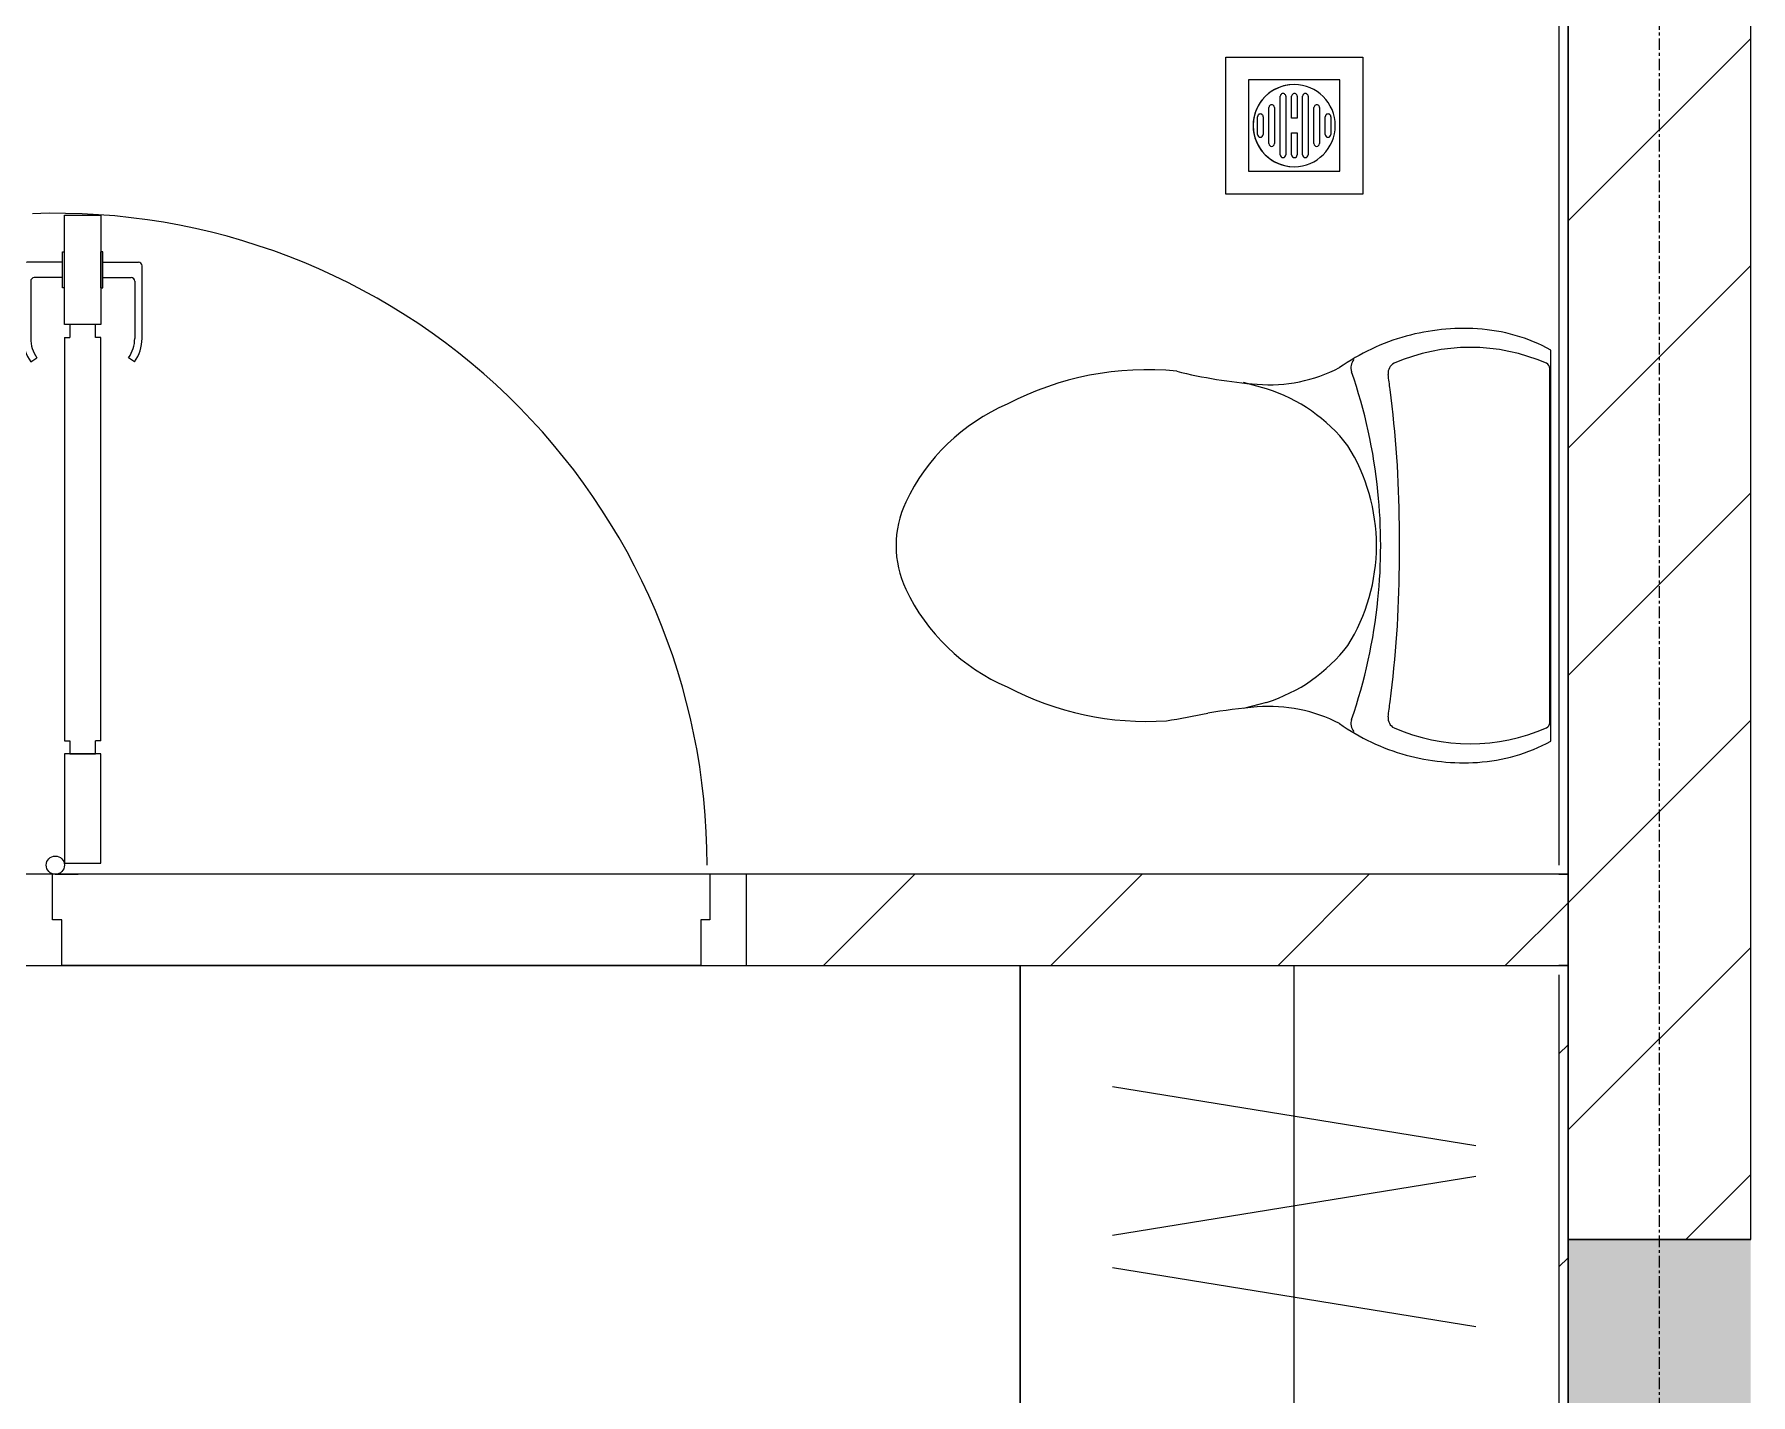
# Model space of a CAD drawing. Header units: millimetres. Extents: x -24439 to 198341, y -52871 to 149926.
# Drawn here: x 75573 to 77453, y 30667 to 32157 of the extents above; entities that cross this region are included whole.
import ezdxf

# ---------------------------------------------------------------- set-up
doc = ezdxf.new("R2010")
doc.units = ezdxf.units.MM
doc.linetypes.add('Grid Line', pattern=[22.225, 12.7, -3.175, 3.175, -3.175])
for name, color, linetype, lineweight in [('0-1', 7, 'Continuous', 5), ('A-DETL-GENF-1', 9, 'Continuous', 9), ('A-DOOR-1', 9, 'Continuous', 9), ('A-FLOR-1', 9, 'Continuous', 9), ('A-WALL-1', 253, 'Continuous', 18), ('A-WALL-2', 9, 'Continuous', 9), ('A-WALL-3', 113, 'Continuous', 18), ('A-WALL-PATT-1', 10, 'Continuous', 9), ('A-WALL-PATT-2', 9, 'Continuous', 9), ('A-WALL-PATT-3', 111, 'Continuous', 9), ('I-FURN', 30, 'Continuous', 9), ('I-FURN-1', 9, 'Continuous', 9), ('I-WALL-1', 253, 'Continuous', 18), ('M-EQPM-1', 9, 'Continuous', 9), ('P-SANR-FIXT-1', 9, 'Continuous', 9), ('S-COLS-1', 254, 'Continuous', 5), ('S-COLS-2', 253, 'Continuous', 18), ('S-GRID-1', 1, 'Grid Line', 9)]:
    doc.layers.add(name, color=color, linetype=linetype, lineweight=lineweight)
pattern_1 = [(45, (0, 0), (-124.4507934888324, 124.4507934888324), [])]

# ---------------------------------------------------------------- blocks, each defined once
blk = doc.blocks.new('NCV_TKTC_KET CAU_rvt-1-TKCS_MB ĐỊNH VỊ CAO ĐỘ THIẾT KẾ')
at = {"layer": 'S-COLS-1'}
blk.add_hatch(color=256, dxfattribs=at).paths.add_polyline_path([(77452.5642870165, 30436.93603804457), (77452.5642870165, 30836.93603804461), (77252.56428701649, 30836.93603804461), (77252.56428701649, 30436.93603804463)])
at = {"layer": 'S-COLS-2'}
for p, q in [((77452.56428701642, 30836.93603804458), (77252.56428701639, 30836.93603804458)), ((77252.56428701639, 30836.93603804458), (77252.56428701639, 30436.9360380446))]:
    blk.add_line(p, q, dxfattribs=at)
blk = doc.blocks.new('TU DO PN A - TU DO PN A_dwg__U3-347990-TKCS_MB ĐỊNH VỊ CAO ĐỘ THIẾT KẾ')
at = {"layer": 'I-FURN'}
for p, q in [((197.536727338229, 499.0077548450789), (132.9314706134755, 100.9922451549209)), ((231.0401769647725, 499.0077548450789), (295.6454336895258, 100.9922451549209)), ((395.7276465781234, 499.0077548450789), (331.1223898533699, 100.9922451549209)), ((597.536727338229, 499.0077548450789), (532.9314706134755, 100.9922451549209)), ((631.0401769647724, 499.0077548450789), (695.6454336895259, 100.9922451549209)), ((795.7276465781234, 499.0077548450789), (731.1223898533699, 100.9922451549209)), ((997.536727338229, 499.0077548450789), (932.9314706134757, 100.9922451549209)), ((1031.040176964772, 499.0077548450789), (1095.645433689526, 100.9922451549209)), ((1195.727646578123, 499.0077548450789), (1131.12238985337, 100.9922451549209)), ((1364.737649826562, 300), (0, 300))]:
    blk.add_line(p, q, dxfattribs=at)
at = {"layer": 'I-FURN', "flags": 128}
blk.add_lwpolyline([(-1.732587406877428e-11, 7.796643330948428e-11), (1364.737649826527, 8.662937034387141e-11), (1364.737649826527, 590.0000000003076)], dxfattribs=at)
blk = doc.blocks.new('TU DO PN A - TU DO PN A_dwg-347989-TKCS_MB ĐỊNH VỊ CAO ĐỘ THIẾT KẾ')
at = {"extrusion": (0, 0, -1), "rotation": 270}
blk.add_blockref('TU DO PN A - TU DO PN A_dwg__U3-347990-TKCS_MB ĐỊNH VỊ CAO ĐỘ THIẾT KẾ', (-604.2560789978086, 1369.576682426512), dxfattribs=at)
blk = doc.blocks.new('TU DO PN A - TU DO PN A-401067-TKCS_MB ĐỊNH VỊ CAO ĐỘ THIẾT KẾ')
at = {"layer": 'I-FURN-1'}
for p, q in [((9.999999999790534, -2.707167823245982e-13), (600, -2.707167823245982e-13)), ((600, -2.707167823245982e-13), (600, -1364.737649826562))]:
    blk.add_line(p, q, dxfattribs=at)
at = {"extrusion": (0, 0, -1), "zscale": -1, "rotation": 180}
blk.add_blockref('TU DO PN A - TU DO PN A_dwg-347989-TKCS_MB ĐỊNH VỊ CAO ĐỘ THIẾT KẾ', (4.25607899780882, 4.839032599949679), dxfattribs=at)
blk = doc.blocks.new('DOOR_CW_01 CANH MO-PANEL KINH - DIG_02-800x2200-CỬA NHÔM KÍNH-400864-TKCS_MB ĐỊNH VỊ CAO ĐỘ THIẾT KẾ')
at = {"layer": 'A-DETL-GENF-1'}
for p, q in [((-347.0000000000105, 772.0000000009796), (-307.0000000000054, 772.0000000009796)), ((-347.0000000000107, 652.000000000982), (-347.0000000000105, 772.0000000009798)), ((-307.0000000000054, 772.0000000009796), (-307.0000000000056, 652.0000000009819)), ((-392.0000000000061, 637.0000000009805), (-392.0000000000057, 716.4987005529379)), ((-349.0000000000061, 720.4987005529379), (-388.0000000000058, 720.4987005529379)), ((-349.000000000006, 731.7683564461059), (-347.0000000000059, 731.7683564461059)), ((-349.0000000000062, 692.2316435558546), (-349.0000000000061, 731.768356446106)), ((-347.0000000000062, 692.2316435558546), (-347.000000000006, 731.768356446106)), ((-307.0000000000101, 692.2316435558546), (-307.0000000000101, 731.768356446106)), ((-305.0000000000101, 731.7683564461059), (-307.0000000000101, 731.7683564461059)), ((-305.0000000000101, 692.2316435558546), (-305.0000000000101, 731.768356446106)), ((-305.0000000000101, 720.4987005529376), (-266.0000000000103, 720.4987005529376)), ((-262.0000000000102, 637.0000000009803), (-262.0000000000103, 716.4987005529377)), ((-384.0000000000059, 699.5012994490228), (-384.000000000006, 637.0000000009803)), ((-349.0000000000061, 703.5012994490227), (-380.0000000000059, 703.5012994490227)), ((-305.00000000001, 703.5012994490227), (-274.0000000000102, 703.5012994490227)), ((-270.0000000000102, 699.5012994490226), (-270.0000000000103, 637.00000000098)), ((-347.0000000000062, 692.2316435558545), (-349.0000000000062, 692.2316435558545)), ((-307.0000000000101, 692.2316435558545), (-305.0000000000101, 692.2316435558545)), ((-307.0000000000056, 652.000000000982), (-347.0000000000107, 652.000000000982)), ((-313.0000000000056, 652.000000000982), (-341.0000000000107, 652.000000000982)), ((-341.0000000000107, 652.000000000982), (-341.0000000000107, 638.0000000009803)), ((-313.0000000000056, 638.0000000009801), (-313.0000000000056, 652.0000000009818)), ((-347.0000000000107, 638.0000000009801), (-341.0000000000107, 638.0000000009801)), ((-347.0000000000107, 638.0000000009801), (-347.0000000000114, 196.0000000009743)), ((-307.0000000000056, 638.0000000009801), (-313.0000000000056, 638.0000000009801)), ((-307.0000000000063, 196.0000000009743), (-307.0000000000056, 638.0000000009801)), ((-383.861841993011, 611.1890603651834), (-377.3086256386989, 615.7776718559918)), ((-270.1381580070056, 611.1890603651833), (-276.6913743613176, 615.7776718559917)), ((-347.0000000000114, 196.0000000009744), (-341.0000000000114, 196.0000000009744)), ((-341.0000000000114, 196.0000000009744), (-341.0000000000114, 182.0000000009743)), ((-307.0000000000063, 196.0000000009743), (-313.0000000000063, 196.0000000009743)), ((-313.0000000000063, 182.0000000009743), (-313.0000000000063, 196.0000000009744)), ((-307.0000000000055, 182.0000000009742), (-347.0000000000103, 182.0000000009743)), ((-347.0000000000102, 182.0000000009743), (-347.0000000000105, 62.00000000097534)), ((-341.0000000000114, 182.0000000009743), (-313.0000000000063, 182.0000000009742)), ((-307.0000000000057, 62.00000000097528), (-307.0000000000055, 182.0000000009742)), ((-347.0000000000105, 62.00000000097534), (-307.0000000000057, 62.00000000097528))]:
    blk.add_line(p, q, dxfattribs=at)
blk.add_circle((-357.0000000000076, 60.00000000097616), 10, dxfattribs=at)
for centre, radius, start, end in [((-357.0000000000076, 60.00000000097616), 714.0000000000007, 359.9999999999996, 92), ((-388.0000000000057, 716.498700552938), 3.999999999999943, 90, 180), ((-266.0000000000103, 716.4987005529377), 4, 0, 90), ((-380.0000000000059, 699.5012994490231), 4, 90, 180), ((-274.0000000000103, 699.5012994490226), 4, 0, 90), ((-347.0000000000063, 637.0000000009803), 45.00000000000002, 179.9999999999997, 214.9999999999997), ((-347.0000000000063, 637.0000000009803), 36.99999999999984, 179.9999999999999, 214.9999999999999), ((-307.0000000000101, 637.0000000009803), 36.99999999999977, 324.9999999999997, 0), ((-307.0000000000101, 637.0000000009803), 44.99999999999989, 324.9999999999997, 1.447505775030507e-13)]:
    blk.add_arc(centre, radius, start, end, dxfattribs=at)
at = {"layer": 'A-DOOR-1'}
for p, q in [((-360.0000000000086, 50.00000000097387), (-400.000000000008, 50.000000000974)), ((-400.000000000008, 50.000000000974), (-400.0000000000083, -49.99999999999871)), ((-360.0000000000089, 9.672203038491034e-10), (-360.0000000000086, 50.00000000097387)), ((-357.0000000000089, 50.00000000098048), (-332.0000000000089, 50.00000000098048)), ((399.9999999999917, 50.00000000097142), (359.9999999999909, 50.00000000097155)), ((359.9999999999909, 50.00000000097155), (359.9999999999908, 9.650038101938207e-10)), ((399.9999999999914, -50.00000000000129), (399.9999999999917, 50.00000000097142)), ((-350.0000000000079, 9.671925741786918e-10), (-360.0000000000089, 9.672203038491034e-10)), ((-350.000000000008, -49.99999999904497), (-350.0000000000079, 9.671949241507605e-10)), ((359.9999999999908, 9.650038101938207e-10), (349.9999999999898, 9.650376497916114e-10)), ((349.9999999999898, 9.650376497916114e-10), (349.9999999999897, -49.99999999904722)), ((-400.0000000000083, -49.99999999999871), (-350.000000000008, -49.99999999904497)), ((349.9999999999897, -49.99999999904722), (399.9999999999914, -50.00000000000129))]:
    blk.add_line(p, q, dxfattribs=at)
blk = doc.blocks.new('TOILET - TOILET-348229-TKCS_MB ĐỊNH VỊ CAO ĐỘ THIẾT KẾ')
at = {"layer": 'P-SANR-FIXT-1'}
for p, q in [((214.1995318668313, -19.05000000000122), (-214.1995318667546, -19.04999999999851)), ((193.97078499803, -19.91553583143607), (-193.9707849979227, -19.91553583143236)), ((-171.7035516261501, -330.2570353388664), (-178.5826640776578, -355.4610644590122)), ((171.7035516262215, -330.2570353388655), (178.5826640777298, -355.4610644590144))]:
    blk.add_line(p, q, dxfattribs=at)
for centre, radius, start, end in [((-46.13760999738189, -111.133930885133), 191.6357479952151, 151.2809300415396, 176.4513422227688), ((-9.838022255078874, -107.1523688825703), 207.3032811351502, 156.2861880749646, 203.7138119250351), ((-193.7090153667803, -26.38577465451942), 6.475531929314479, 92.31678001281682, 156.2861880749644), ((193.7090153668564, -26.38577465452188), 6.47553192931448, 23.71381192502309, 87.68321998690784), ((9.838022255153959, -107.1523688825704), 207.3032811351502, 336.2861880749622, 23.71381192503435), ((46.13760999745864, -111.1339308851331), 191.6357479952132, 3.548657777229072, 28.71906995845935), ((1.853693360708327, -114.1101153993178), 239.7192469555727, 176.451342222769, 195.2960603541507), ((-1.853693360632019, -114.1101153993178), 239.7192469555715, 344.7039396458467, 3.548657777229256), ((-4.003353977857214, -115.7119893735312), 233.6470971093106, 195.2960603541508, 215.2146594502504), ((-14.30394237479296, -1400.385881402284), 1215.583629418794, 90.3973723660729, 97.40697298192794), ((4.388159971324968e-11, -3462.789958907384), 3278.037309305237, 89.60262763392805, 90.3973723660729), ((14.30394237485165, -1400.385881402284), 1215.583629418795, 82.59302701807263, 89.60262763392828), ((4.003353977931188, -115.7119893735311), 233.6470971093119, 324.7853405497476, 344.7039396458467), ((-189.0800195427674, -185.5076524089137), 11.68855928237306, 205.4104838228699, 277.5788024475714), ((178.9093763268637, -2951.264857805509), 2778.442103370485, 97.23514351628582, 97.57880244757047), ((3.282794167370461e-11, -786.7181433958776), 581.470672880702, 84.16784620241312, 95.83215379759358), ((-178.9093763268247, -2951.264857805507), 2778.442103370487, 82.42119755242916, 82.76485648371191), ((189.0800195428416, -185.5076524089161), 11.68855928237307, 262.4211975523414, 334.5895161771278), ((0.5529167513281621, -792.1312904916649), 586.9119850767163, 95.83215379759358, 108.9926663103517), ((3.571972249606972e-11, -415.9841640074298), 206.1039568836559, 90.00000000000017, 122.0731667070444), ((3.544900571374513e-11, -415.9841640074298), 206.1039568836562, 57.92683329295567, 89.99999999999942), ((-0.5529167512617627, -792.1312904916649), 586.9119850767158, 71.00733368964713, 84.16784620241312), ((-194.9505441312366, -224.1118388292315), 13.81066364226807, 230.6723682122974, 288.9926663103689), ((-0.3874102947869895, -383.9560718636442), 179.5349737637684, 127.4035971626914, 162.5964028373153), ((0.3874102948585643, -383.9560718636442), 179.5349737637686, 17.40359716268476, 52.59640283730875), ((194.9505441313103, -224.111838829234), 13.81066364226808, 251.0073336896472, 309.3276317877064), ((-343.4828822549819, -327.3986474169055), 167.3360765967514, 355.4558907417207, 27.37996643146821), ((343.4828822550533, -327.3986474169097), 167.3360765967504, 152.6200335685317, 184.5441092582795), ((-719.24604541987, -297.5343536763932), 544.2841245188786, 346.0536205488104, 355.4558907417197), ((719.2460454198704, -297.5343536764119), 544.284124518806, 184.544109258279, 190.2879440585227), ((-1948.348746160097, -805.1146347579743), 2171.196004482318, 9.680981042718196, 10.89490707434008), ((137.1458721769089, -461.1864712179135), 329.7550814439056, 174.348719896015, 207.6877737289363), ((-137.1458721768386, -461.1864712179119), 329.7550814439059, 332.3122262710613, 3.683462135593233), ((45.14871311199176, -528.5992639728623), 217.6295211508281, 203.2216389143075, 244.771831349566), ((-45.14871311192206, -528.5992639728618), 217.6295211508283, 295.2281686504313, 336.778361085689), ((3.411031457289937e-11, -624.4228520098749), 111.7023465450977, 244.7718313495653, 295.2281686504309)]:
    blk.add_arc(centre, radius, start, end, dxfattribs=at)
blk = doc.blocks.new('THU NUOC - THU NUOC-V59-TKCS_MB ĐỊNH VỊ CAO ĐỘ THIẾT KẾ')
at = {"layer": 'M-EQPM-1'}
for p, q in [((-66.26686426149621, -70.57759500340016), (-66.2668642614962, 79.42240499659985)), ((-66.2668642614962, 79.42240499659985), (83.7331357385038, 79.42240499659985)), ((83.7331357385038, 79.42240499659985), (83.73313573850379, -70.57759500340018)), ((58.73313573849118, 54.42240499659989), (-41.26686426150863, 54.42240499659989)), ((-41.26686426150863, 54.42240499659989), (-41.26686426150864, -45.57759500340042)), ((-1.076682540792887, 44.4798836373325), (18.54295401777546, 44.47988363733251)), ((18.54295401777542, 38.47988363733249), (-1.076682540792921, 38.47988363733264)), ((58.73313573849118, -45.57759500340042), (58.73313573849118, 54.42240499659989)), ((-23.34306327274206, 19.64878593012677), (40.86986895846923, 19.64878593012677)), ((-11.0263537124436, 32.10154779718071), (28.49262518942623, 32.10154779718074)), ((28.49262518942617, 26.10154779718043), (-11.02635371244366, 26.10154779718074)), ((40.86986895846923, 13.64878593012677), (-23.34306327274207, 13.64878593012677)), ((-23.3430632727672, 7.196024063072747), (0.7331357384912749, 7.196024063072747)), ((0.7331357384912665, 1.196024063072746), (-23.34306327276718, 1.196024063072746)), ((0.7331357384912749, 7.196024063072747), (0.7331357384912665, 1.196024063072746)), ((16.73313573849129, 1.196024063072746), (16.73313573849128, 7.196024063072747)), ((16.73313573849127, 7.196024063072747), (40.86986895844411, 7.196024063072747)), ((40.86986895844411, 1.196024063072746), (16.73313573849129, 1.196024063072746)), ((-23.34306327274207, -4.803975936927252), (40.86986895846923, -4.803975936927253)), ((40.86986895846923, -10.80397593692725), (-23.34306327274206, -10.80397593692725)), ((-11.02635371244367, -17.25673780398123), (28.49262518942617, -17.25673780398092)), ((28.49262518942623, -23.25673780398123), (-11.0263537124436, -23.2567378039812)), ((-1.076682540792921, -29.63507364413313), (18.54295401777542, -29.63507364413298)), ((18.54295401777546, -35.63507364413299), (-1.076682540792887, -35.63507364413298)), ((-41.26686426150864, -45.57759500340042), (58.73313573849117, -45.57759500340042)), ((83.73313573850379, -70.57759500340018), (-66.26686426149621, -70.57759500340018))]:
    blk.add_line(p, q, dxfattribs=at)
for centre, radius, start, end in [((8.733135738478751, 4.422404996599722), 44.99999999999996, 7.824164516400251e-13, 180.0000000000002), ((8.733135738478751, 4.422404996599722), 45.00000000000003, 359.9999999999996, 179.9999999999998), ((-1.076682540792885, 41.47988363733249), 3, 90.00000000000044, 269.9999999999991), ((18.54295401777544, 41.47988363733249), 3.000000000000009, 269.9999999999996, 90.00000000000007), ((-23.34306327274206, 16.64878593012677), 3.000000000000002, 90.00000000000074, 269.9999999999997), ((-11.02635371244363, 29.10154779718074), 3.000000000000001, 90.00000000000041, 269.9999999999992), ((28.49262518942619, 29.10154779718074), 3.000000000000002, 269.9999999999996, 90.00000000000006), ((40.86986895846923, 16.64878593012677), 3.000000000000009, 270.0000000000004, 90.00000000000077), ((8.733135738478751, 4.422404996599722), 44.99999999999996, 180.000000000001, 4.071109992273301e-13), ((8.733135738478751, 4.422404996599722), 45.00000000000004, 179.9999999999998, 359.9999999999989), ((-23.34306327276718, 4.196024063072747), 3.000000000000003, 90.00000000000081, 269.9999999999997), ((40.86986895844411, 4.196024063072747), 3.00000000000001, 270, 90.00000000000038), ((-23.34306327274206, -7.803975936927253), 3, 90.00000000000074, 269.9999999999997), ((-11.02635371244363, -20.25673780398123), 3.000000000000002, 90.00000000000121, 269.9999999999999), ((28.49262518942619, -20.25673780398123), 3.000000000000001, 270.0000000000009, 90.00000000000124), ((40.86986895846923, -7.803975936927253), 3.00000000000001, 270.0000000000002, 90.00000000000037), ((-1.076682540792885, -32.63507364413298), 3, 90.00000000000124, 269.9999999999999), ((18.54295401777544, -32.63507364413298), 3.000000000000005, 270.0000000000009, 90.00000000000125)]:
    blk.add_arc(centre, radius, start, end, dxfattribs=at)
blk = doc.blocks.new('NCV_TKTC_TANG 1_rvt-1-TKCS_MB ĐỊNH VỊ CAO ĐỘ THIẾT KẾ')
at = {"layer": 'A-WALL-PATT-1'}
h = blk.add_hatch(dxfattribs=at)
h.set_pattern_fill('FP_2', color=256, style=0, pattern_type=2)
h.set_pattern_definition(pattern_1)
h.paths.add_polyline_path([(76352.56428701634, 31136.93603804358), (77252.5642870165, 31136.93603804358), (77252.5642870165, 31236.93603804355), (76352.56428701634, 31236.93603804362), (76352.56428701634, 31186.93603804457)])
h.paths.add_polyline_path([(75552.56428701639, 31136.93603804358), (75552.56428701639, 31236.93603804362), (75452.56428701642, 31236.93603804362), (75452.56428701642, 31136.93603804358)])
at = {"layer": 'A-WALL-PATT-2'}
h = blk.add_hatch(dxfattribs=at)
h.set_pattern_fill('FP_3', color=256, style=0, pattern_type=2)
h.set_pattern_definition([(45, (0, 0), (-116.6726188957803, 116.6726188957803), [])])
h.paths.add_polyline_path([(77252.56428701663, 25536.93603804455), (77252.56428701658, 31136.93603804363), (77242.5642870166, 31136.93603804363), (77242.56428701666, 25536.93603804455)])
at = {"layer": 'A-FLOR-1'}
for p, q in [((76312.56428701628, 31236.93603804356), (75592.56428701628, 31236.93603804356)), ((76302.56428701627, 31136.93603804358), (75602.56428701628, 31136.93603804358)), ((75602.56428701628, 31136.93603804527), (76302.56428701628, 31136.93603804527))]:
    blk.add_line(p, q, dxfattribs=at)
at = {"layer": 'A-WALL-1'}
for p, q in [((77252.56428701642, 31236.93603804352), (77242.56428701639, 31236.93603804359)), ((77252.56428701642, 31136.93603804354), (77252.56428701642, 31236.93603804352)), ((77242.56428701653, 31136.93603804354), (77252.56428701642, 31136.93603804354))]:
    blk.add_line(p, q, dxfattribs=at)
at = {"layer": 'A-WALL-2'}
for p, q in [((77242.56428701639, 31236.93603804359), (76352.56428701628, 31236.93603804359)), ((76302.56428701628, 31136.93603804356), (75602.5642870163, 31136.93603804357)), ((76352.56428701628, 31136.93603804354), (77242.56428701653, 31136.93603804354))]:
    blk.add_line(p, q, dxfattribs=at)
at = {"layer": 'I-WALL-1'}
for p, q in [((77242.56428701639, 32526.50921566679), (77242.56428701639, 31246.93603804362)), ((77252.56428701642, 31236.93603804359), (77252.56428701636, 32536.50921566682)), ((77242.56428701639, 31236.93603804359), (77252.56428701642, 31236.93603804359)), ((77252.56428701649, 31136.93603804361), (77242.56428701653, 31136.93603804361)), ((77252.56428701656, 25536.93603804454), (77252.56428701649, 31136.93603804361)), ((77242.56428701653, 31126.93603804358), (77242.5642870166, 25546.93603804457))]:
    blk.add_line(p, q, dxfattribs=at)
at = {"layer": 'A-DOOR-1'}
blk.add_blockref('DOOR_CW_01 CANH MO-PANEL KINH - DIG_02-800x2200-CỬA NHÔM KÍNH-400864-TKCS_MB ĐỊNH VỊ CAO ĐỘ THIẾT KẾ', (75952.5642870163, 31186.93603804356), dxfattribs=at)
at = {"layer": 'I-FURN-1', "rotation": 180}
blk.add_blockref('TU DO PN A - TU DO PN A-401067-TKCS_MB ĐỊNH VỊ CAO ĐỘ THIẾT KẾ', (77252.56428701631, 29772.19838821699), dxfattribs=at)
at = {"layer": 'M-EQPM-1', "rotation": 90.0000000000001}
blk.add_blockref('THU NUOC - THU NUOC-V59-TKCS_MB ĐỊNH VỊ CAO ĐỘ THIẾT KẾ', (76956.98669201306, 32048.20290230506), dxfattribs=at)
at = {"layer": 'P-SANR-FIXT-1', "rotation": 269.9999999999995}
blk.add_blockref('TOILET - TOILET-348229-TKCS_MB ĐỊNH VỊ CAO ĐỘ THIẾT KẾ', (77252.5642870164, 31596.93603804356), dxfattribs=at)

msp = doc.modelspace()

# ---------------------------------------------------------------- hatches: boundary and pattern name
at = {"layer": 'A-WALL-PATT-3'}
h = msp.add_hatch(dxfattribs=at)
h.set_pattern_fill('FP_1', color=256, style=0, pattern_type=2)
h.set_pattern_definition(pattern_1)
h.paths.add_polyline_path([(77252.56428701634, 30836.93603804461), (77452.56428701636, 30836.93603804461), (77452.56428701636, 32536.93603804458), (77252.56428701634, 32536.93603804458), (77252.56428701634, 30994.52821091942)])

# ---------------------------------------------------------------- linework, layer by layer
at = {"layer": 'A-WALL-3'}
for p, q in [((77252.56428701626, 32536.93603804454), (77252.56428701626, 30836.93603804458)), ((77452.56428701627, 30836.93603804458), (77452.56428701627, 32536.93603804454)), ((77252.56428701626, 30836.93603804458), (77452.56428701627, 30836.93603804458))]:
    msp.add_line(p, q, dxfattribs=at)
at = {"layer": 'S-GRID-1'}
msp.add_line((77352.56428701628, 20960.60739034451), (77352.56428701637, 80482.73377850557), dxfattribs=at)

# ---------------------------------------------------------------- block references
at = {"layer": '0-1'}
for name in ['NCV_TKTC_KET CAU_rvt-1-TKCS_MB ĐỊNH VỊ CAO ĐỘ THIẾT KẾ', 'NCV_TKTC_TANG 1_rvt-1-TKCS_MB ĐỊNH VỊ CAO ĐỘ THIẾT KẾ']:
    msp.add_blockref(name, (0, 0), dxfattribs=at)

doc.saveas('drawing.dxf')
